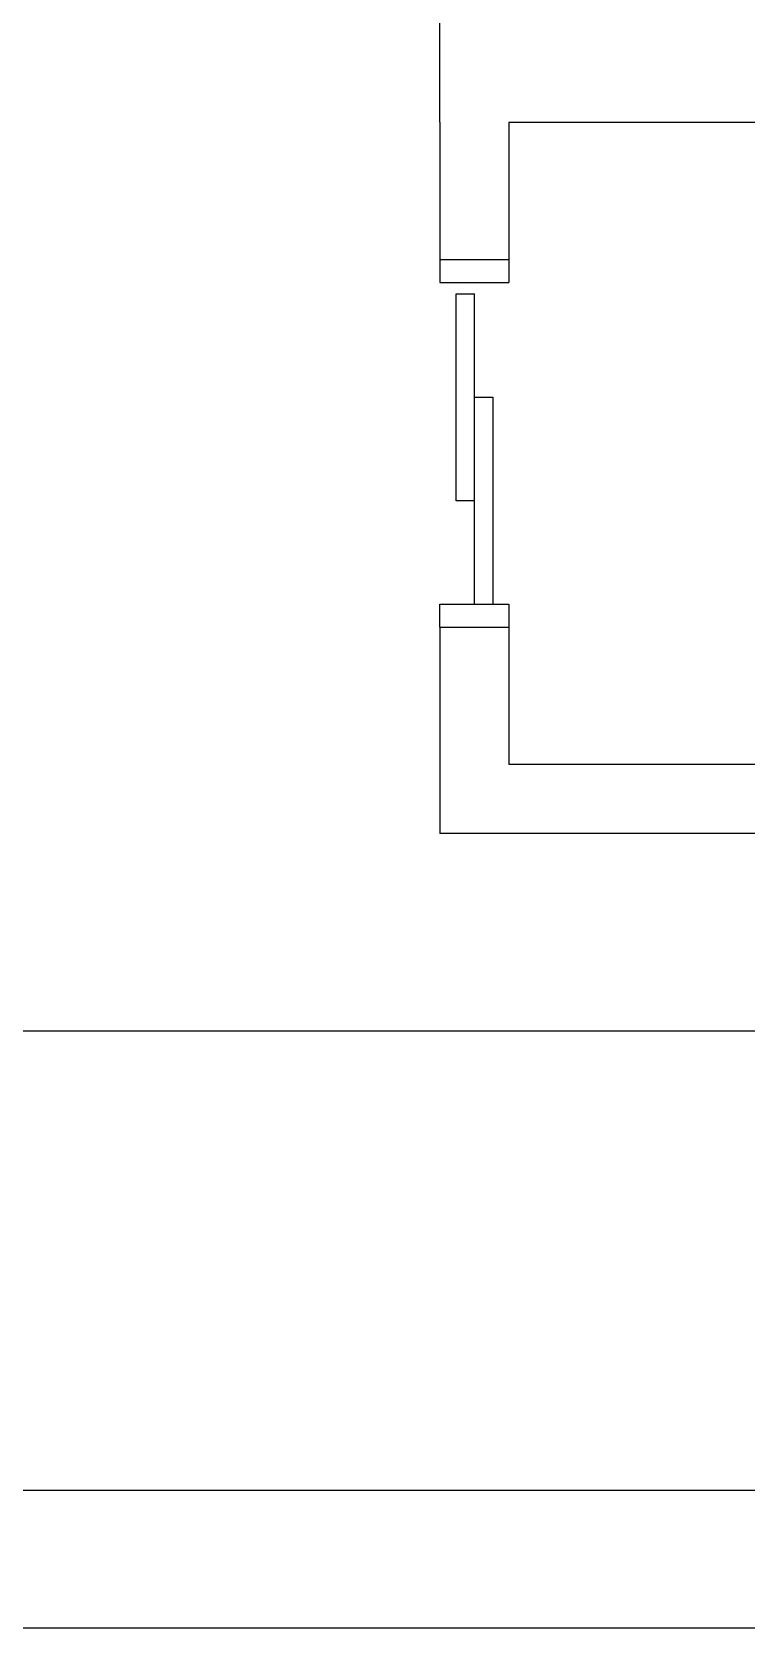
# Model space of a CAD drawing. Header units: millimetres. Extents: x 1251.1 to 1334.1, y 1577.6 to 1641.3.
# Drawn here: x 1305.453 to 1307.007, y 1610.451 to 1613.925 of the extents above; entities that cross this region are included whole.
import ezdxf

# ---------------------------------------------------------------- set-up
doc = ezdxf.new("R2010")
doc.units = ezdxf.units.MM
doc.linetypes.add('ACAD_ISO02W100', pattern=[15, 12, -3])
doc.layers.add('MURATURA', color=140, linetype='Continuous')

msp = doc.modelspace()

# ---------------------------------------------------------------- hatches: boundary and pattern name
at = {"layer": 'MURATURA'}
h = msp.add_hatch(dxfattribs=at)
h.set_pattern_fill('AR-B816C', color=0, scale=0.66)
h.paths.add_polyline_path([(1311.142, 1613.7292), (1306.4905, 1613.7292), (1306.4905, 1613.38), (1306.4905, 1612.68), (1306.4905, 1612.63), (1306.4905, 1612.3308), (1311.1456, 1612.3308)])

# ---------------------------------------------------------------- linework, layer by layer
for p, q in [((1306.3405, 1613.7292), (1306.3405, 1614.0888)), ((1306.3405, 1613.7292), (1306.3405, 1613.43)), ((1306.4905, 1613.7292), (1311.142, 1613.7292)), ((1306.4905, 1613.7292), (1306.4905, 1613.38)), ((1306.3405, 1613.43), (1306.4905, 1613.43)), ((1306.3405, 1613.43), (1306.3405, 1613.38)), ((1306.3405, 1613.38), (1306.4905, 1613.38)), ((1306.3755, 1612.905), (1306.3755, 1613.355)), ((1306.3755, 1613.355), (1306.3755, 1613.355)), ((1306.3755, 1613.355), (1306.4155, 1613.355)), ((1306.4155, 1612.68), (1306.4155, 1613.355)), ((1306.4155, 1613.13), (1306.4555, 1613.13)), ((1306.4555, 1613.13), (1306.4555, 1612.68)), ((1306.4155, 1612.905), (1306.3755, 1612.905)), ((1306.3405, 1612.63), (1306.3405, 1612.68)), ((1306.3405, 1612.68), (1306.4905, 1612.68)), ((1306.4905, 1612.68), (1306.4905, 1612.63)), ((1306.3405, 1612.63), (1306.4905, 1612.63)), ((1306.3405, 1612.63), (1306.3405, 1612.3308)), ((1306.4905, 1612.63), (1306.4905, 1612.3308)), ((1306.3405, 1612.3308), (1306.3405, 1612.1808)), ((1311.1456, 1612.3308), (1306.4905, 1612.3308)), ((1307.1954, 1612.1808), (1306.3405, 1612.1808)), ((1311.4456, 1610.4513), (1298.4456, 1610.4513))]:
    msp.add_line(p, q, dxfattribs=at)
at = {"layer": 'MURATURA', "linetype": 'ACAD_ISO02W100'}
for p, q in [((1295.6918, 1611.7513), (1312.6797, 1611.7513)), ((1298.4456, 1610.7513), (1311.4456, 1610.7513))]:
    msp.add_line(p, q, dxfattribs=at)
at = {"layer": 'MURATURA', "linetype": 'ACAD_ISO02W100', "ltscale": 0.07}
msp.add_line((1295.6918, 1611.7513), (1312.6797, 1611.7513), dxfattribs=at)

doc.saveas('drawing.dxf')
